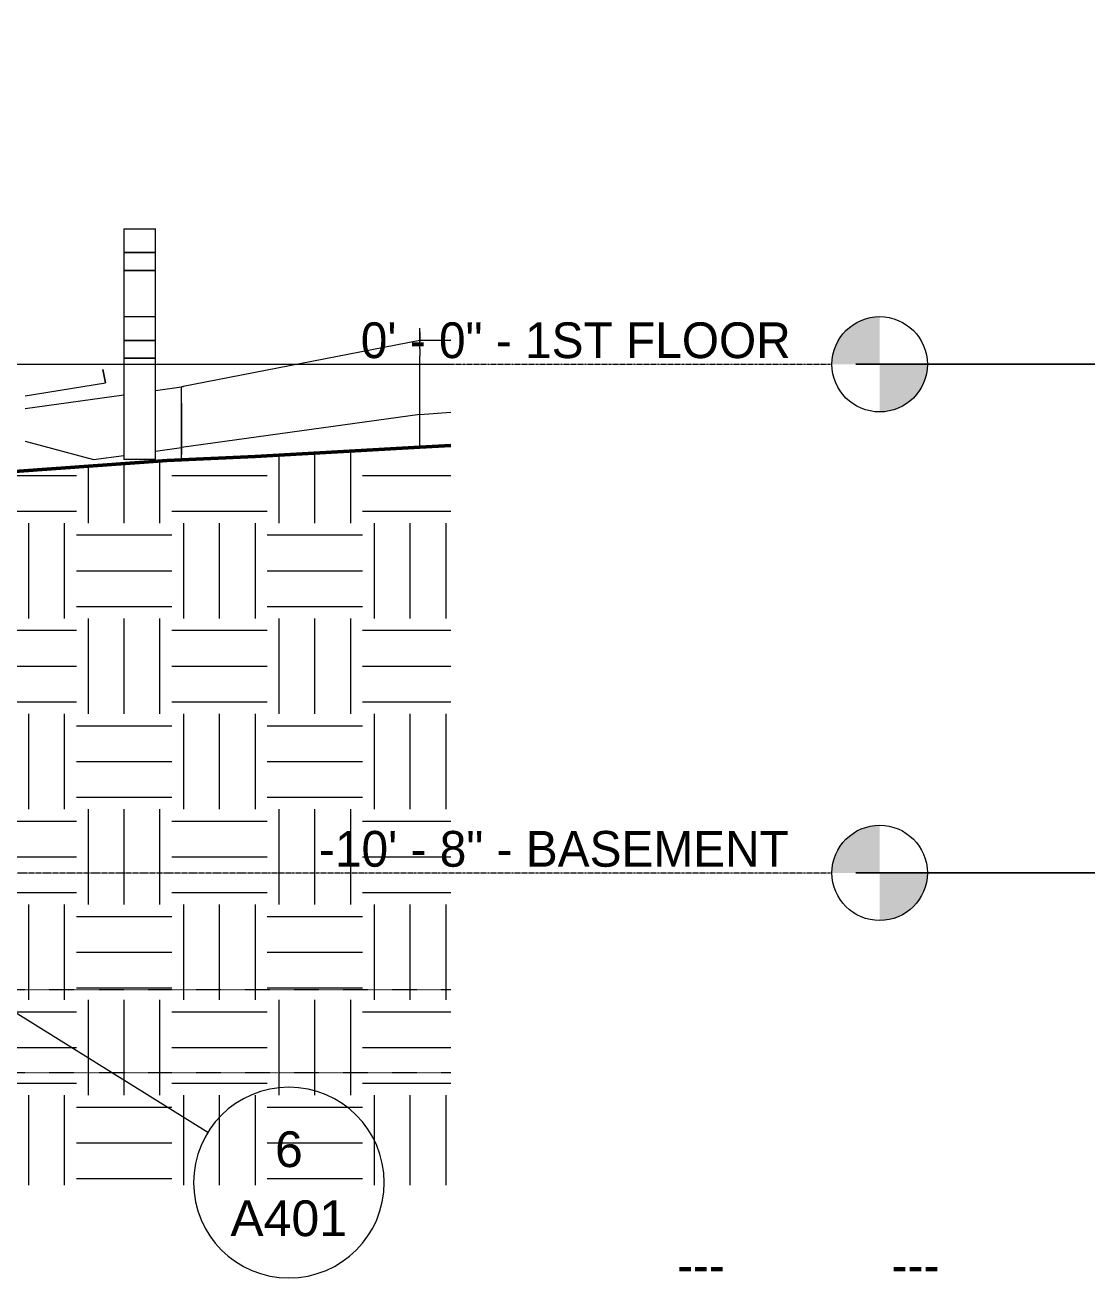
# Model space of a CAD drawing. Header units: inches. Extents: x 9610 to 16692, y -360 to 647.
# Drawn here: x 15124.2 to 15391.4, y -229.9 to 85.4 of the extents above; entities that cross this region are included whole.
import ezdxf

# ---------------------------------------------------------------- set-up
doc = ezdxf.new("R2010")
doc.units = ezdxf.units.IN
doc.header["$MEASUREMENT"] = 0
doc.linetypes.add('Aligning Line 1_8_', pattern=[0.25, 0.125, -0.125])
doc.linetypes.add('Grid Line 1_2_', pattern=[0.875, 0.5, -0.125, 0.125, -0.125])
for name, color, linetype, lineweight in [('0-6', 170, 'Continuous', 5), ('A-ANNO-DIMS', 211, 'Continuous', 9), ('A-ANNO-DIMS-96', 211, 'Continuous', 9), ('A-ANNO-SYMB', 150, 'Continuous', 9), ('A-FLOR-LEVL', 51, 'Continuous', 9), ('A-FLOR-LEVL-1', 51, 'Grid Line 1_2_', 9), ('C-TOPO', 7, 'Continuous', 9), ('C-TOPO-1', 7, 'Continuous', 50), ('C-TOPO-2', 55, 'Continuous', 9), ('E-LITE-EQPM-1', 55, 'Continuous', 9), ('G-ANNO-SYMB', 111, 'Aligning Line 1_8_', 9)]:
    doc.layers.add(name, color=color, linetype=linetype, lineweight=lineweight)
doc.styles.add('Arial', font='arial.ttf', dxfattribs={"height": 9})
doc.styles.add('Century Gothic', font='ufonts.com_century-gothic.ttf', dxfattribs={"height": 9})
doc.dimstyles.new('OD__1_8__Tol__', dxfattribs={"dimscale": 12, "dimtxt": 9.397514, "dimasz": 1, "dimexe": 0.75, "dimexo": 0.5, "dimgap": 0.125, "dimtad": 1, "dimdec": 3, "dimrnd": 0.125, "dimzin": 3, "dimdsep": 46, "dimlunit": 4, "dimtxsty": 'Century Gothic', "dimblk1": 'OBLIQUE', "dimblk2": 'OBLIQUE', "dimsah": 1, "dimcen": 0.09, "dimdle": 0.75, "dimazin": 0, "dimtfac": 1, "dimtdec": 4, "dimtix": 1, "dimtmove": 0, "dimatfit": 3, "dimfxl": 1, "dimtvp": 1, "dimtfill": 1, "dimfrac": 2, "dimtolj": 1, "dimtzin": 0, "dimarcsym": 2})
pattern_1 = [(0, (3257.106, 59.024), (24, 24), [24, -24]), (0, (3257.106, 68.024), (24, 24), [24, -24]), (0, (3257.106, 77.024), (24, 24), [24, -24]), (90, (3260.106, 80.024), (-24, 24), [24, -24]), (90, (3269.106, 80.024), (-24, 24), [24, -24]), (90, (3278.106, 80.024), (-24, 24), [24, -24])]

# ---------------------------------------------------------------- blocks, each defined once
blk = doc.blocks.new('CTR  - Topography_rvt-2-BUILDING SECTION - NORTH_SOUTH - LOOKING WEST')
at = {"layer": 'C-TOPO'}
h = blk.add_hatch(dxfattribs=at)
h.set_pattern_fill('FP_49', color=256, style=0, pattern_type=2)
h.set_pattern_definition(pattern_1)
h.paths.add_polyline_path([(3981.98, -206.56), (4064.23, -206.56), (4064.23, -20.83), (4022.74, -23.18), (4000.62, -24.22), (3953.37, -27.58), (3933.92, -27.7), (3933.92, -56.07), (3933.92, -206.56), (3978.24, -206.56)], flags=0)
h = blk.add_hatch(dxfattribs=at)
h.set_pattern_fill('FP_49', color=256, style=0, pattern_type=2)
h.set_pattern_definition(pattern_1)
h.paths.add_polyline_path([(4071.98, -206.56), (4071.98, -20.43), (4064.23, -20.83), (4064.23, -206.56)], flags=0)
at = {"layer": 'C-TOPO-1'}
for p, q in [((4064.23, -20.83), (4022.74, -23.18)), ((4071.98, -20.43), (4064.23, -20.83)), ((4000.62, -24.22), (3981.98, -25.54)), ((4004.23, -24.03), (4000.62, -24.22)), ((4022.74, -23.18), (4004.23, -24.03)), ((3973.85, -26.12), (3961.05, -27.03)), ((3981.98, -25.54), (3973.85, -26.12))]:
    blk.add_line(p, q, dxfattribs=at)
at = {"layer": 'C-TOPO-2'}
for p, q in [((4064.23, 8.17), (4064.23, 9.05)), ((4064.23, 8.17), (4064.23, 9.05)), ((4064.23, 6), (4064.23, 8.17)), ((4064.23, 8.17), (4064.23, 6)), ((4064.23, 6), (4004.23, -5.68)), ((4064.23, 6), (4071.98, 6.14)), ((4064.23, 3.87), (4064.23, 6)), ((4071.98, 6), (4064.23, 6)), ((4064.23, 6), (4064.43, 6)), ((4064.23, 3.87), (4064.23, 6)), ((4064.23, 3.87), (4064.23, 2.09)), ((4064.23, 3.87), (4064.23, 2.09)), ((4064.23, -12.6), (4064.23, 2.09)), ((4064.23, -12.6), (4064.23, 2.09)), ((3984.46, -1.32), (3985.12, -4.65)), ((3985.12, -4.65), (3984.46, -1.32)), ((3964.85, -7.97), (3985.12, -4.65)), ((3964.85, -7.97), (3985.12, -4.65)), ((3997.72, -6.58), (4004.23, -5.68)), ((3997.72, -6.58), (4004.23, -5.68)), ((4004.23, -5.68), (4004.71, -5.58)), ((4004.23, -6.54), (4004.23, -5.68)), ((4004.23, -6.54), (4004.23, -5.68)), ((3964.85, -11.12), (3989.72, -7.68)), ((3964.85, -11.12), (3989.72, -7.68)), ((4004.23, -9.76), (4004.23, -6.54)), ((4004.23, -9.76), (4004.23, -6.54)), ((4004.23, -9.76), (4004.23, -20.92)), ((4004.23, -20.92), (4004.23, -9.76)), ((4064.23, -12.6), (4004.23, -20.92)), ((4064.23, -12.6), (4071.98, -12.09)), ((4064.23, -19.19), (4064.23, -12.6)), ((4064.23, -19.19), (4064.23, -12.6)), ((3964.85, -19.34), (3982.04, -24)), ((3997.72, -21.83), (4004.23, -20.92)), ((4004.23, -22.7), (4004.23, -20.92)), ((4004.23, -20.92), (4004.23, -22.7)), ((4064.23, -20.83), (4022.74, -23.18)), ((4064.23, -20.83), (4064.23, -19.19)), ((4064.23, -20.83), (4064.23, -19.19)), ((4071.98, -20.43), (4064.23, -20.83)), ((3975.42, -25.71), (3999.55, -24)), ((3975.42, -25.71), (3999.55, -24)), ((4000.62, -24.22), (3981.98, -25.54)), ((3982.04, -24), (3989.72, -22.94)), ((3999.55, -24), (4004.23, -23.76)), ((3999.55, -24), (4004.23, -23.76)), ((4000.62, -24.22), (4004.23, -24.03)), ((4004.23, -23.76), (4004.23, -22.7)), ((4004.23, -23.76), (4004.23, -22.7)), ((4022.74, -23.18), (4004.23, -24.03)), ((3961.05, -27.03), (3973.85, -26.12)), ((3964.85, -26.46), (3975.42, -25.71)), ((3964.85, -26.46), (3975.42, -25.71)), ((3981.98, -25.54), (3973.85, -26.12))]:
    blk.add_line(p, q, dxfattribs=at)
blk = doc.blocks.new('Pathway_Cooper_McGraw-Edison _BSC-BRC_Round - Pathway_Cooper_McGraw-Edison _BSC-BRC_Round-2028611-BUILDING SECTION - NORTH_SOUTH - LOOKING WEST')
at = {"layer": 'E-LITE-EQPM-1'}
for p, q in [((3989.72, 12), (3989.72, 6)), ((3989.72, 12), (3997.72, 12)), ((3997.72, 6), (3997.72, 12)), ((3997.72, 6), (3989.72, 6)), ((3989.72, 6), (3989.72, 1.5)), ((3989.72, 6), (3997.72, 6)), ((3997.72, 1.5), (3997.72, 6)), ((3997.72, 1.5), (3989.72, 1.5)), ((3989.72, 1.5), (3989.72, -24)), ((3989.72, 1.5), (3997.72, 1.5)), ((3997.72, -24), (3997.72, 1.5)), ((3997.72, -24), (3989.72, -24))]:
    blk.add_line(p, q, dxfattribs=at)
blk = doc.blocks.new('Pathway_Cooper_McGraw-Edison _BSC-BRC_Round - Pathway_Cooper_McGraw-Edison _BSC-BRC_Round-V117-BUILDING SECTION - NORTH_SOUTH - LOOKING WEST')
at = {"layer": 'E-LITE-EQPM-1'}
for p, q in [((3989.72, 34.13), (3989.72, 28.13)), ((3989.72, 34.13), (3997.72, 34.13)), ((3997.72, 28.13), (3997.72, 34.13)), ((3997.72, 28.13), (3989.72, 28.13)), ((3989.72, 28.13), (3989.72, 23.63)), ((3989.72, 28.13), (3997.72, 28.13)), ((3997.72, 23.63), (3997.72, 28.13)), ((3997.72, 23.63), (3989.72, 23.63)), ((3989.72, 23.63), (3989.72, 12)), ((3989.72, 23.63), (3997.72, 23.63)), ((3997.72, 12), (3997.72, 23.63))]:
    blk.add_line(p, q, dxfattribs=at)
blk = doc.blocks.new('Level - Level Head - Circle-50818-BUILDING SECTION - NORTH_SOUTH - LOOKING WEST')
at = {"layer": 'A-FLOR-LEVL'}
h = blk.add_hatch(color=256, dxfattribs=at)
edge = h.paths.add_edge_path(flags=0)
edge.add_line((4179.96, 0), (4167.96, 0))
edge.add_arc((4179.96, 0), 12, 90, 180, ccw=False)
edge.add_line((4179.96, 12), (4179.96, 0))
h = blk.add_hatch(color=256, dxfattribs=at)
edge = h.paths.add_edge_path(flags=0)
edge.add_line((4179.96, -12), (4179.96, 0))
edge.add_line((4179.96, 0), (4191.96, 0))
edge.add_arc((4179.96, 0), 12, 270, 360, ccw=False)
blk.add_circle((4179.96, 0), 12, dxfattribs=at)
blk = doc.blocks.new('DIMBLOCK10-BUILDING SECTION - NORTH_SOUTH - LOOKING WEST')
at = {"layer": 'A-ANNO-DIMS-96', "lineweight": 50}
for p, q in [((15453.58, 0), (15447.58, 6)), ((15453.58, 0), (15459.58, -6)), ((15453.58, -128), (15447.58, -122)), ((15453.58, -128), (15459.58, -134))]:
    blk.add_line(p, q, dxfattribs=at)
at = {"layer": 'A-ANNO-DIMS-96'}
for p, q in [((15333.28, 0), (15462.58, 0)), ((15453.58, 0), (15333.28, 0)), ((15453.58, -137), (15453.58, 0)), ((15333.28, -128), (15462.58, -128)), ((15453.58, -128), (15333.28, -128))]:
    blk.add_line(p, q, dxfattribs=at)
at = {"layer": 'A-ANNO-DIMS-96', "color": 0, "insert": (15440.55, -83.24), "char_height": 9, "width": 46.1821, "attachment_point": 1, "rotation": 90, "line_spacing_factor": 0.984502, "style": 'Century Gothic', "bg_fill": 3, "box_fill_scale": 1.25, "bg_fill_color": 256, "bg_fill_true_color": 13158600, "bg_fill_transparency": 0}
blk.add_mtext('10\' - 8"', dxfattribs=at)
blk = doc.blocks.new('_Oblique')
at = {"color": 0, "linetype": 'ByBlock', "lineweight": -2}
blk.add_line((-0.5, -0.5), (0.5, 0.5), dxfattribs=at)
blk = doc.blocks.new('DIMBLOCK11-BUILDING SECTION - NORTH_SOUTH - LOOKING WEST')
at = {"layer": 'A-ANNO-DIMS-96', "lineweight": 50}
for p, q in [((15453.58, 136), (15447.58, 142)), ((15453.58, 136), (15459.58, 130)), ((15453.58, 0), (15447.58, 6)), ((15453.58, 0), (15459.58, -6))]:
    blk.add_line(p, q, dxfattribs=at)
at = {"layer": 'A-ANNO-DIMS-96'}
for p, q in [((15333.28, 136), (15462.58, 136)), ((15453.58, 136), (15333.28, 136)), ((15453.58, 0), (15453.58, 136)), ((15333.28, 0), (15462.58, 0)), ((15453.58, 0), (15333.28, 0))]:
    blk.add_line(p, q, dxfattribs=at)
at = {"layer": 'A-ANNO-DIMS-96', "color": 0, "insert": (15440.55, 48.76), "char_height": 9, "width": 46.1821, "attachment_point": 1, "rotation": 90, "line_spacing_factor": 0.984502, "style": 'Century Gothic', "bg_fill": 3, "box_fill_scale": 1.25, "bg_fill_color": 256, "bg_fill_true_color": 13158600, "bg_fill_transparency": 0}
blk.add_mtext('11\' - 4"', dxfattribs=at)
blk = doc.blocks.new('Section - Callout Head-565430-BUILDING SECTION - NORTH_SOUTH - LOOKING WEST')
at = {"layer": 'A-ANNO-SYMB'}
for start, end in [(0, 180), (180, 360)]:
    blk.add_arc((2172.95, -216.3), 24, start, end, dxfattribs=at)
at = {"layer": 'A-ANNO-SYMB', "insert": (3662.85, -210.68), "char_height": 9, "width": 15.453, "attachment_point": 1, "style": 'Century Gothic'}
blk.add_mtext('---', dxfattribs=at)

msp = doc.modelspace()

# ---------------------------------------------------------------- linework, layer by layer
at = {"layer": 'A-ANNO-SYMB'}
msp.add_line((15094.4024, -146.1078), (15170.1964, -193.266), dxfattribs=at)
at = {"layer": 'A-FLOR-LEVL-1'}
for p, q in [((12974.2716, 0), (15327.2797, 0)), ((12974.2716, -128), (15327.2797, -128))]:
    msp.add_line(p, q, dxfattribs=at)
at = {"layer": 'G-ANNO-SYMB'}
for p, q in [((13070.1924, 0), (15231.2964, 0)), ((13070.1924, -157.3105), (15231.2964, -157.3105)), ((13070.1924, -178.2392), (15231.2964, -178.2392))]:
    msp.add_line(p, q, dxfattribs=at)

# ---------------------------------------------------------------- block references
at = {"layer": '0-6'}
msp.add_blockref('CTR  - Topography_rvt-2-BUILDING SECTION - NORTH_SOUTH - LOOKING WEST', (11159.3152, 0), dxfattribs=at)
at = {"layer": 'A-ANNO-SYMB'}
for p in [(13017.623, 10.3564), (11625.4275, -11.5295), (11679.4275, -11.5295)]:
    msp.add_blockref('Section - Callout Head-565430-BUILDING SECTION - NORTH_SOUTH - LOOKING WEST', p, dxfattribs=at)
at = {"layer": 'A-FLOR-LEVL'}
for p in [(11159.3152, 0), (11159.3152, -128)]:
    msp.add_blockref('Level - Level Head - Circle-50818-BUILDING SECTION - NORTH_SOUTH - LOOKING WEST', p, dxfattribs=at)
at = {"layer": 'E-LITE-EQPM-1'}
for name in ['Pathway_Cooper_McGraw-Edison _BSC-BRC_Round - Pathway_Cooper_McGraw-Edison _BSC-BRC_Round-V117-BUILDING SECTION - NORTH_SOUTH - LOOKING WEST', 'Pathway_Cooper_McGraw-Edison _BSC-BRC_Round - Pathway_Cooper_McGraw-Edison _BSC-BRC_Round-2028611-BUILDING SECTION - NORTH_SOUTH - LOOKING WEST']:
    msp.add_blockref(name, (11159.3152, 0), dxfattribs=at)

# ---------------------------------------------------------------- texts
at = {"layer": 'A-ANNO-SYMB', "char_height": 9, "attachment_point": 1, "style": 'Arial'}
for s, insert, width in [('6', (15187.0842, -193.0456), 8.484), ('A401', (15175.8401, -210.4298), 35.754)]:
    msp.add_mtext(s, dxfattribs=dict(at, insert=insert, width=width))
at = {"layer": 'A-FLOR-LEVL', "char_height": 9, "attachment_point": 1, "style": 'Century Gothic'}
for s, insert, width in [('0\' - 0" - 1ST FLOOR', (15208.6665, 10.5508), 129.987), ('-10\' - 8" - BASEMENT', (15198.1594, -117.4492), 142.713)]:
    msp.add_mtext(s, dxfattribs=dict(at, insert=insert, width=width))

# ---------------------------------------------------------------- next in the draw order: dimensions: what is measured, and where the dimension line sits
at = {"layer": 'A-ANNO-DIMS'}
dim = msp.add_linear_dim(base=(15453.5837, 0), p1=(15327.2797, -128), p2=(15327.2797, 0), angle=90, dimstyle='OD__1_8__Tol__', override={"dimpost": '<>', "dimfxl": 128}, dxfattribs=at)
dim.commit()
dim.dimension.update_dxf_attribs({"geometry": 'DIMBLOCK10-BUILDING SECTION - NORTH_SOUTH - LOOKING WEST', "text_midpoint": (15447.3573, -64)})

# ---------------------------------------------------------------- next in the draw order: dimensions: what is measured, and where the dimension line sits
dim = msp.add_linear_dim(base=(15453.5837, 136), p1=(15327.2797, 0), p2=(15327.2797, 136), angle=90, dimstyle='OD__1_8__Tol__', override={"dimpost": '<>', "dimfxl": 136}, dxfattribs=at)
dim.commit()
dim.dimension.update_dxf_attribs({"geometry": 'DIMBLOCK11-BUILDING SECTION - NORTH_SOUTH - LOOKING WEST', "text_midpoint": (15447.4705, 68)})

doc.saveas('drawing.dxf')
